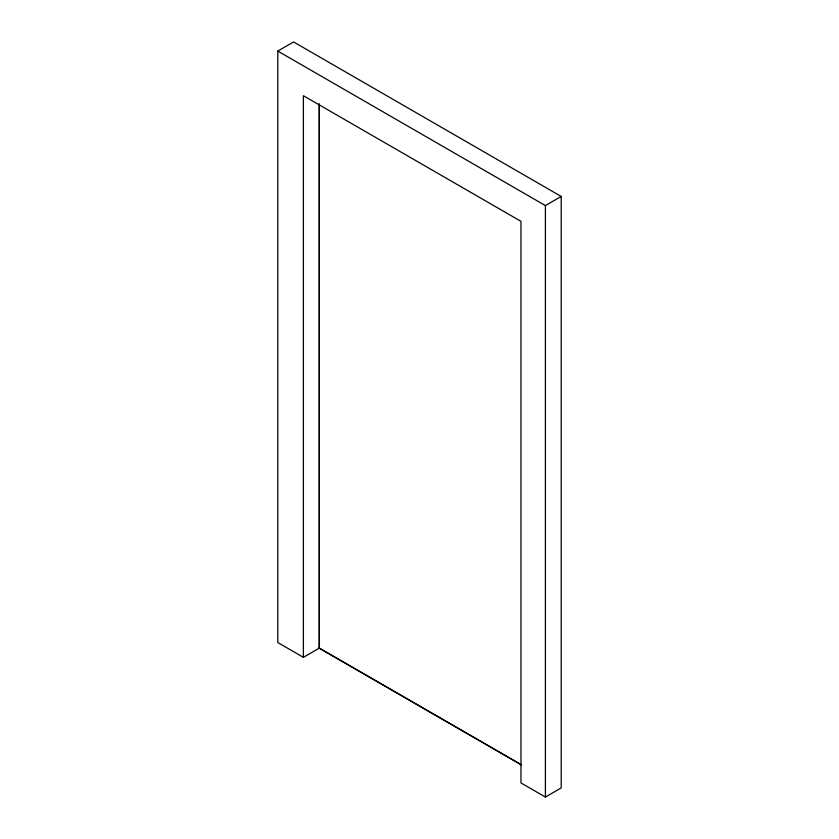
<?xml version="1.0" encoding="UTF-8"?>
<svg xmlns="http://www.w3.org/2000/svg" width="839" height="839" viewBox="0 0 839 839"><rect width="100%" height="100%" fill="white"/><g stroke="black" fill="none" stroke-linecap="round" stroke-linejoin="round"><path stroke-width="1.26" d="M303.393 657.325L277.793 642.548L277.793 51.074L293.598 41.95L561.207 196.452L561.207 787.926L545.402 797.05L520.977 782.944L520.977 221.339L303.393 95.719L303.393 657.325L319.198 648.201L319.198 103.617M277.793 51.074L545.402 205.576L561.207 196.452M521.092 764.56L319.376 648.096L319.376 104.823M318.547 647.823L521.522 765.011M545.402 205.576L545.402 797.05"/></g></svg>
